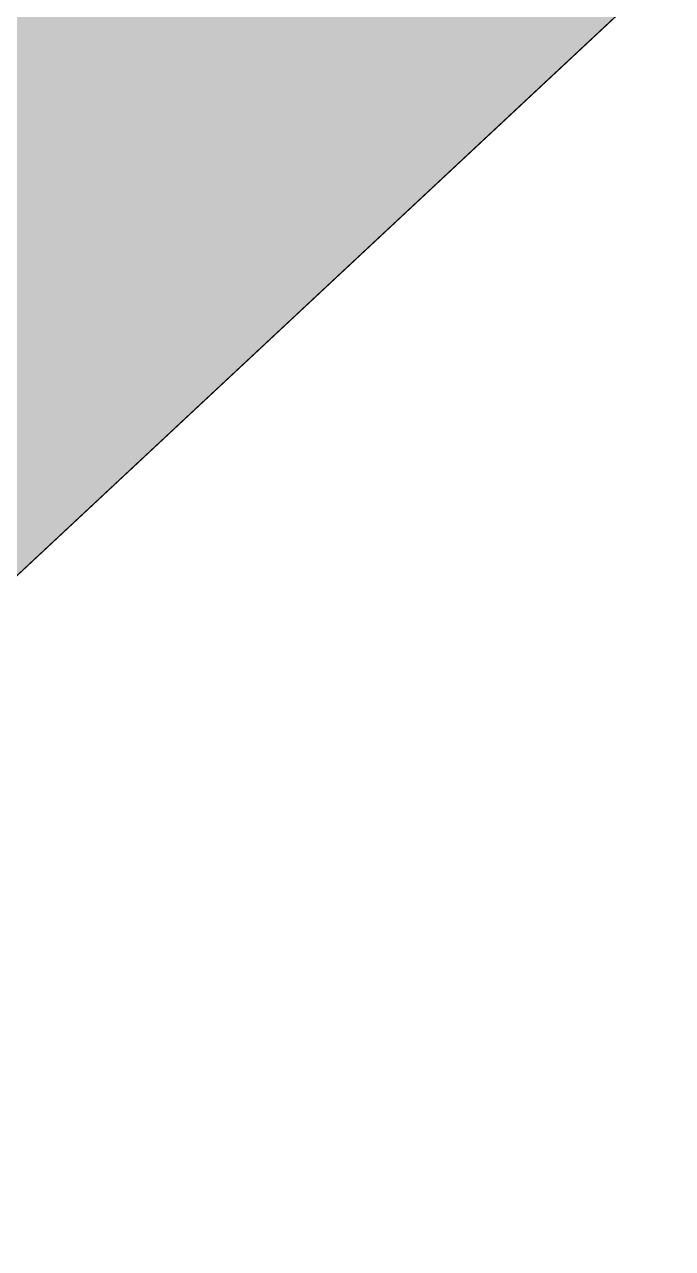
# Model space of a CAD drawing. Header units: metres. Extents: x 437145 to 443371, y 9612590 to 9615494.
# Drawn here: x 437484.4 to 437576.6, y 9614523.7 to 9614698.1 of the extents above; entities that cross this region are included whole.
import ezdxf

# ---------------------------------------------------------------- set-up
doc = ezdxf.new("R2010")
doc.units = ezdxf.units.M
doc.layers.add('Layer3', color=1, linetype='Continuous')
doc.layers.get('0').off()

# ---------------------------------------------------------------- blocks, each defined once
blk = doc.blocks.new('atutu')
at = {"layer": 'Layer3'}
h = blk.add_hatch(dxfattribs=at)
h.set_pattern_fill('AR-SAND', color=85)
h.set_pattern_definition([(37.50000000000001, (-475198.4405669911, -9591283.716216572), (-0.0629933581096082, 1.926823769013158), [0, -1.52, 0, -1.7, 0, -1.625]), (7.499999999999999, (-475198.4405669911, -9591283.716216572), (1.769776705267727, 2.82214606522974), [0, -0.82, 0, -1.37, 0, -0.525]), (327.5, (-475199.6705669911, -9591283.716216572), (3.114141861751495, 0.0056590535369649), [0, -0.5, 0, -1.8, 0, -2.35]), (317.5, (-475199.6705669911, -9591283.716216572), (3.006126604572293, 0.8776755649342494), [0, -0.25, 0, -1.179999999999999, 0, -1.35])])
h.paths.add_polyline_path([(2436.126924705075, 992.384416006973), (2434.126995811495, 990.3843449042197), (2434.129192584916, 928.596102536192), (2693.799192777451, 928.5960575775262), (2693.796995679639, 990.3935770061817), (2691.796924574674, 992.393505905291)])
h.paths.add_polyline_path([(2562.124553583004, 959.3795919590647, -1), (2555.759081086983, 959.3795919590647, -1)], flags=0)
h.paths.add_polyline_path([(2559.989958347252, 986.9904585895147), (2567.923291675596, 986.9907406461443), (2567.923185015878, 989.9907406461442), (2559.989851687535, 989.9904585895146)], flags=24)
h.paths.add_polyline_path([(2688.787800929184, 962.7600555201079), (2688.788033209823, 956.2267221887614), (2691.788033208019, 956.2268288494106), (2691.787800927321, 962.7601621788943)], flags=24)
h.paths.add_polyline_path([(2435.671948866477, 962.7510564443674), (2435.672181147757, 956.2177231130208), (2438.672181145894, 956.21782977367), (2438.671948864614, 962.7511631050165)], flags=24)
h.paths.add_polyline_path([(2555.309725110792, 955.7966256462988), (2562.315601533419, 955.796874724796), (2562.315332728636, 963.3574858703669), (2555.30945630601, 963.357236790007)], flags=24)
h.paths.add_polyline_path([(2559.997437076201, 931.0975781907345), (2567.930770404544, 931.0978602473642), (2567.930663745059, 934.0978602473642), (2559.997330416716, 934.0975781907346)], flags=24)
h.paths.add_polyline_path([(2535.917833112903, 962.3164960877057), (2582.058685691178, 962.2808426660503), (2582.063393164683, 968.3730168030615), (2535.922540586349, 968.4086702247168)], flags=24)
at = {"layer": 'Layer3', "color": 0}
for points in [[(2829.271410125623, 1186.552887119684), (2863.271410113399, 1186.554095730516), (2863.271365478309, 928.7582078374508), (2435.280574230909, 928.7586033831868)], [(2426.281633429137, 928.7582834980966), (2863.280575801992, 928.758207835588)]]:
    blk.add_lwpolyline(points, dxfattribs=at)

msp = doc.modelspace()

# ---------------------------------------------------------------- block references
at = {"rotation": 43.07140519794264}
msp.add_blockref('atutu', (436242.5698856535, 9612188.321055599), dxfattribs=at)

doc.saveas('drawing.dxf')
